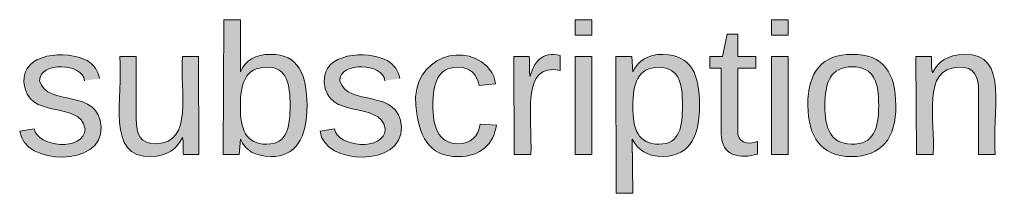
# Model space of a CAD drawing. Extents: x 3 to 1760, y 20 to 1040.
# Drawn here: x 382.3 to 464.9, y 319.1 to 333.6 of the extents above; entities that cross this region are included whole.
import ezdxf

# ---------------------------------------------------------------- set-up
doc = ezdxf.new("R2010")
doc.units = 0
doc.header["$MEASUREMENT"] = 0
doc.layers.add('Layer 1', color=7, linetype='Continuous', lineweight=0)

# ---------------------------------------------------------------- blocks, each defined once
blk = doc.blocks.new('Block_132')
at = {"layer": 'Layer 1', "true_color": 0x282c33, "transparency": 33554687}
h = blk.add_hatch(color=250, dxfattribs=at)
h.dxf.hatch_style = 2
edge = h.paths.add_edge_path()
edge.add_spline(control_points=[(403.242, 330.718), (405.532, 330.718), (406.223, 329.033), (406.266, 326.483), (406.266, 323.632), (405.273, 322.162), (403.242, 322.162), (401.902, 322.206), (401.124, 322.638), (400.692, 323.632), (400.692, 323.632), (400.606, 322.335), (400.606, 322.335), (400.606, 322.335), (399.266, 322.335), (399.266, 322.335), (399.266, 322.335), (399.31, 333.613), (399.31, 333.613), (399.31, 333.613), (400.692, 333.613), (400.692, 333.613), (400.692, 333.613), (400.692, 329.249), (400.692, 329.249), (401.124, 330.243), (401.902, 330.718), (403.242, 330.718)], knot_values=[0, 0, 0, 0, 1, 1, 1, 2, 2, 2, 3, 3, 3, 4, 4, 4, 5, 5, 5, 6, 6, 6, 7, 7, 7, 8, 8, 8, 9, 9, 9, 9], degree=3, periodic=0)
edge = h.paths.add_edge_path()
edge.add_spline(control_points=[(402.896, 323.199), (404.624, 323.199), (404.841, 324.669), (404.841, 326.44), (404.841, 328.169), (404.624, 329.681), (402.896, 329.638), (401.081, 329.638), (400.692, 328.255), (400.692, 326.354), (400.692, 324.496), (401.124, 323.199), (402.896, 323.199)], knot_values=[0, 0, 0, 0, 1, 1, 1, 2, 2, 2, 3, 3, 3, 4, 4, 4, 4], degree=3, periodic=0)
edge.add_line((402.896, 323.199), (402.896, 323.199))
h = blk.add_hatch(color=250, dxfattribs=at)
h.dxf.hatch_style = 2
edge = h.paths.add_edge_path()
edge.add_spline(control_points=[(428.649, 332.317), (428.649, 332.317), (428.649, 333.613), (428.649, 333.613), (428.649, 333.613), (430.032, 333.613), (430.032, 333.613), (430.032, 333.613), (430.032, 332.317), (430.032, 332.317), (430.032, 332.317), (428.649, 332.317), (428.649, 332.317)], knot_values=[0, 0, 0, 0, 1, 1, 1, 2, 2, 2, 3, 3, 3, 4, 4, 4, 4], degree=3, periodic=0)
edge = h.paths.add_edge_path()
edge.add_spline(control_points=[(428.649, 322.335), (428.649, 322.335), (428.649, 330.545), (428.649, 330.545), (428.649, 330.545), (430.032, 330.545), (430.032, 330.545), (430.032, 330.545), (430.032, 322.335), (430.032, 322.335), (430.032, 322.335), (428.649, 322.335), (428.649, 322.335)], knot_values=[0, 0, 0, 0, 1, 1, 1, 2, 2, 2, 3, 3, 3, 4, 4, 4, 4], degree=3, periodic=0)
edge.add_line((428.649, 322.335), (428.649, 322.335))
h = blk.add_hatch(color=250, dxfattribs=at)
h.dxf.hatch_style = 2
edge = h.paths.add_edge_path()
edge.add_spline(control_points=[(445.026, 332.317), (445.026, 332.317), (445.026, 333.613), (445.026, 333.613), (445.026, 333.613), (446.408, 333.613), (446.408, 333.613), (446.408, 333.613), (446.408, 332.317), (446.408, 332.317), (446.408, 332.317), (445.026, 332.317), (445.026, 332.317)], knot_values=[0, 0, 0, 0, 1, 1, 1, 2, 2, 2, 3, 3, 3, 4, 4, 4, 4], degree=3, periodic=0)
edge = h.paths.add_edge_path()
edge.add_spline(control_points=[(445.026, 322.335), (445.026, 322.335), (445.026, 330.545), (445.026, 330.545), (445.026, 330.545), (446.408, 330.545), (446.408, 330.545), (446.408, 330.545), (446.408, 322.335), (446.408, 322.335), (446.408, 322.335), (445.026, 322.335), (445.026, 322.335)], knot_values=[0, 0, 0, 0, 1, 1, 1, 2, 2, 2, 3, 3, 3, 4, 4, 4, 4], degree=3, periodic=0)
edge.add_line((445.026, 322.335), (445.026, 322.335))
h = blk.add_hatch(color=250, dxfattribs=at)
h.dxf.hatch_style = 2
edge = h.paths.add_edge_path()
edge.add_spline(control_points=[(442.217, 324.366), (442.131, 323.329), (442.995, 323.113), (443.859, 323.416), (443.859, 323.416), (443.859, 322.378), (443.859, 322.378), (442.433, 321.946), (440.834, 322.162), (440.834, 324.064), (440.834, 324.064), (440.834, 329.551), (440.834, 329.551), (440.834, 329.551), (439.884, 329.551), (439.884, 329.551), (439.884, 329.551), (439.884, 330.545), (439.884, 330.545), (439.884, 330.545), (440.921, 330.545), (440.921, 330.545), (440.921, 330.545), (441.31, 332.403), (441.31, 332.403), (441.31, 332.403), (442.217, 332.403), (442.217, 332.403), (442.217, 332.403), (442.217, 330.545), (442.217, 330.545), (442.217, 330.545), (443.729, 330.545), (443.729, 330.545), (443.729, 330.545), (443.729, 329.551), (443.729, 329.551), (443.729, 329.551), (442.217, 329.551), (442.217, 329.551), (442.217, 329.551), (442.217, 324.366), (442.217, 324.366)], knot_values=[0, 0, 0, 0, 1, 1, 1, 2, 2, 2, 3, 3, 3, 4, 4, 4, 5, 5, 5, 6, 6, 6, 7, 7, 7, 8, 8, 8, 9, 9, 9, 10, 10, 10, 11, 11, 11, 12, 12, 12, 13, 13, 13, 14, 14, 14, 14], degree=3, periodic=0)
edge.add_line((442.217, 324.366), (442.217, 324.366))
h = blk.add_hatch(color=250, dxfattribs=at)
h.dxf.hatch_style = 2
edge = h.paths.add_edge_path()
edge.add_spline(control_points=[(418.841, 329.638), (417.112, 329.638), (416.766, 328.212), (416.766, 326.483), (416.766, 324.755), (417.155, 323.243), (418.841, 323.243), (419.878, 323.243), (420.612, 323.848), (420.699, 324.885), (420.699, 324.885), (422.081, 324.798), (422.081, 324.798), (421.822, 323.199), (420.742, 322.162), (418.884, 322.162), (416.334, 322.162), (415.6, 323.934), (415.341, 326.44), (414.908, 330.459), (419.705, 332.101), (421.692, 329.206), (421.865, 328.903), (421.908, 328.601), (421.995, 328.255), (421.995, 328.255), (420.612, 328.125), (420.612, 328.125), (420.439, 329.033), (419.921, 329.638), (418.841, 329.638)], knot_values=[0, 0, 0, 0, 1, 1, 1, 2, 2, 2, 3, 3, 3, 4, 4, 4, 5, 5, 5, 6, 6, 6, 7, 7, 7, 8, 8, 8, 9, 9, 9, 10, 10, 10, 10], degree=3, periodic=0)
edge.add_line((418.841, 329.638), (418.841, 329.638))
h = blk.add_hatch(color=250, dxfattribs=at)
h.dxf.hatch_style = 2
edge = h.paths.add_edge_path()
edge.add_spline(control_points=[(387.686, 328.514), (387.557, 329.983), (383.97, 330.156), (383.927, 328.514), (384.575, 326.224), (388.896, 327.996), (389.069, 324.625), (389.242, 321.255), (382.587, 321.428), (382.285, 324.28), (382.285, 324.28), (383.495, 324.496), (383.495, 324.496), (383.668, 322.94), (387.686, 322.551), (387.729, 324.496), (387.297, 326.916), (382.847, 325.144), (382.631, 328.385), (382.458, 330.848), (386.174, 331.107), (387.902, 330.199), (388.421, 329.897), (388.81, 329.378), (388.939, 328.687)], knot_values=[0, 0, 0, 0, 1, 1, 1, 2, 2, 2, 3, 3, 3, 4, 4, 4, 5, 5, 5, 6, 6, 6, 7, 7, 7, 8, 8, 8, 8], degree=3, periodic=0)
edge.add_line((388.939, 328.687), (387.686, 328.514))
h = blk.add_hatch(color=250, dxfattribs=at)
h.dxf.hatch_style = 2
edge = h.paths.add_edge_path()
edge.add_spline(control_points=[(412.748, 328.514), (412.618, 329.983), (409.032, 330.156), (408.989, 328.514), (409.637, 326.224), (413.958, 327.996), (414.131, 324.625), (414.303, 321.255), (407.649, 321.428), (407.347, 324.28), (407.347, 324.28), (408.557, 324.496), (408.557, 324.496), (408.729, 322.94), (412.748, 322.551), (412.791, 324.496), (412.359, 326.916), (407.908, 325.144), (407.692, 328.385), (407.52, 330.848), (411.236, 331.107), (412.964, 330.199), (413.482, 329.897), (413.871, 329.378), (414.001, 328.687)], knot_values=[0, 0, 0, 0, 1, 1, 1, 2, 2, 2, 3, 3, 3, 4, 4, 4, 5, 5, 5, 6, 6, 6, 7, 7, 7, 8, 8, 8, 8], degree=3, periodic=0)
edge.add_line((414.001, 328.687), (412.748, 328.514))
h = blk.add_hatch(color=250, dxfattribs=at)
h.dxf.hatch_style = 2
edge = h.paths.add_edge_path()
edge.add_spline(control_points=[(427.396, 329.378), (424.026, 330.07), (425.106, 325.446), (424.933, 322.335), (424.933, 322.335), (423.55, 322.335), (423.55, 322.335), (423.55, 322.335), (423.507, 330.545), (423.507, 330.545), (423.507, 330.545), (424.803, 330.545), (424.803, 330.545), (424.847, 330.027), (424.76, 329.292), (424.89, 328.86), (425.149, 330.027), (425.884, 330.977), (427.396, 330.632), (427.396, 330.632), (427.396, 329.378), (427.396, 329.378)], knot_values=[0, 0, 0, 0, 1, 1, 1, 2, 2, 2, 3, 3, 3, 4, 4, 4, 5, 5, 5, 6, 6, 6, 7, 7, 7, 7], degree=3, periodic=0)
edge.add_line((427.396, 329.378), (427.396, 329.378))
h = blk.add_hatch(color=250, dxfattribs=at)
h.dxf.hatch_style = 2
edge = h.paths.add_edge_path()
edge.add_spline(control_points=[(435.995, 330.718), (438.371, 330.675), (439.02, 328.946), (439.02, 326.483), (439.02, 324.02), (438.328, 322.249), (435.995, 322.162), (434.655, 322.162), (433.878, 322.724), (433.402, 323.632), (433.402, 323.632), (433.445, 319.095), (433.445, 319.095), (433.445, 319.095), (432.063, 319.095), (432.063, 319.095), (432.063, 319.095), (432.02, 330.545), (432.02, 330.545), (432.02, 330.545), (433.359, 330.545), (433.359, 330.545), (433.359, 330.545), (433.445, 329.249), (433.445, 329.249), (433.878, 330.156), (434.655, 330.718), (435.995, 330.718)], knot_values=[0, 0, 0, 0, 1, 1, 1, 2, 2, 2, 3, 3, 3, 4, 4, 4, 5, 5, 5, 6, 6, 6, 7, 7, 7, 8, 8, 8, 9, 9, 9, 9], degree=3, periodic=0)
edge = h.paths.add_edge_path()
edge.add_spline(control_points=[(435.649, 323.199), (437.378, 323.199), (437.594, 324.669), (437.594, 326.44), (437.594, 328.212), (437.334, 329.595), (435.649, 329.638), (433.834, 329.638), (433.445, 328.255), (433.445, 326.354), (433.445, 324.496), (433.878, 323.199), (435.649, 323.199)], knot_values=[0, 0, 0, 0, 1, 1, 1, 2, 2, 2, 3, 3, 3, 4, 4, 4, 4], degree=3, periodic=0)
edge.add_line((435.649, 323.199), (435.649, 323.199))
h = blk.add_hatch(color=250, dxfattribs=at)
h.dxf.hatch_style = 2
edge = h.paths.add_edge_path()
edge.add_spline(control_points=[(451.723, 330.718), (454.402, 330.761), (455.396, 329.119), (455.396, 326.44), (455.439, 323.718), (454.229, 322.162), (451.68, 322.162), (449.131, 322.162), (448.094, 323.848), (448.05, 326.44), (448.05, 329.292), (449.26, 330.718), (451.723, 330.718)], knot_values=[0, 0, 0, 0, 1, 1, 1, 2, 2, 2, 3, 3, 3, 4, 4, 4, 4], degree=3, periodic=0)
edge = h.paths.add_edge_path()
edge.add_spline(control_points=[(451.68, 323.199), (453.581, 323.156), (453.97, 324.539), (453.97, 326.44), (453.97, 328.298), (453.624, 329.681), (451.766, 329.681), (449.908, 329.681), (449.476, 328.298), (449.476, 326.44), (449.476, 324.582), (449.908, 323.243), (451.68, 323.199)], knot_values=[0, 0, 0, 0, 1, 1, 1, 2, 2, 2, 3, 3, 3, 4, 4, 4, 4], degree=3, periodic=0)
edge.add_line((451.68, 323.199), (451.68, 323.199))
h = blk.add_hatch(color=250, dxfattribs=at)
h.dxf.hatch_style = 2
edge = h.paths.add_edge_path()
edge.add_spline(control_points=[(461.1, 330.718), (464.945, 330.891), (463.39, 325.706), (463.692, 322.335), (463.692, 322.335), (462.31, 322.335), (462.31, 322.335), (462.31, 322.335), (462.31, 327.564), (462.31, 327.564), (462.31, 328.903), (461.964, 329.681), (460.624, 329.638), (457.513, 329.551), (458.723, 325.23), (458.507, 322.335), (458.507, 322.335), (457.124, 322.335), (457.124, 322.335), (457.124, 322.335), (457.081, 330.545), (457.081, 330.545), (457.081, 330.545), (458.378, 330.545), (458.378, 330.545), (458.421, 330.113), (458.334, 329.508), (458.464, 329.162), (458.939, 330.113), (459.717, 330.675), (461.1, 330.718)], knot_values=[0, 0, 0, 0, 1, 1, 1, 2, 2, 2, 3, 3, 3, 4, 4, 4, 5, 5, 5, 6, 6, 6, 7, 7, 7, 8, 8, 8, 9, 9, 9, 10, 10, 10, 10], degree=3, periodic=0)
edge.add_line((461.1, 330.718), (461.1, 330.718))
h = blk.add_hatch(color=250, dxfattribs=at)
h.dxf.hatch_style = 2
edge = h.paths.add_edge_path()
edge.add_spline(control_points=[(393.26, 322.162), (389.415, 321.99), (390.927, 327.175), (390.624, 330.545), (390.624, 330.545), (392.007, 330.545), (392.007, 330.545), (392.007, 330.545), (392.007, 325.36), (392.007, 325.36), (392.007, 324.02), (392.31, 323.199), (393.692, 323.243), (396.803, 323.329), (395.637, 327.607), (395.853, 330.545), (395.853, 330.545), (397.192, 330.545), (397.192, 330.545), (397.192, 330.545), (397.236, 322.335), (397.236, 322.335), (397.236, 322.335), (395.939, 322.335), (395.939, 322.335), (395.896, 322.767), (395.982, 323.416), (395.853, 323.761), (395.378, 322.811), (394.643, 322.206), (393.26, 322.162)], knot_values=[0, 0, 0, 0, 1, 1, 1, 2, 2, 2, 3, 3, 3, 4, 4, 4, 5, 5, 5, 6, 6, 6, 7, 7, 7, 8, 8, 8, 9, 9, 9, 10, 10, 10, 10], degree=3, periodic=0)
edge.add_line((393.26, 322.162), (393.26, 322.162))
at = {"layer": 'Layer 1'}
for points, knots in [([(403.242, 330.718), (405.532, 330.718), (406.223, 329.033), (406.266, 326.483), (406.266, 323.632), (405.273, 322.162), (403.242, 322.162), (401.902, 322.206), (401.124, 322.638), (400.692, 323.632), (400.692, 323.632), (400.606, 322.335), (400.606, 322.335), (400.606, 322.335), (399.266, 322.335), (399.266, 322.335), (399.266, 322.335), (399.31, 333.613), (399.31, 333.613), (399.31, 333.613), (400.692, 333.613), (400.692, 333.613), (400.692, 333.613), (400.692, 329.249), (400.692, 329.249), (401.124, 330.243), (401.902, 330.718), (403.242, 330.718)], [0, 0, 0, 0, 1, 1, 1, 2, 2, 2, 3, 3, 3, 4, 4, 4, 5, 5, 5, 6, 6, 6, 7, 7, 7, 8, 8, 8, 9, 9, 9, 9]), ([(428.649, 332.317), (428.649, 332.317), (428.649, 333.613), (428.649, 333.613), (428.649, 333.613), (430.032, 333.613), (430.032, 333.613), (430.032, 333.613), (430.032, 332.317), (430.032, 332.317), (430.032, 332.317), (428.649, 332.317), (428.649, 332.317)], [0, 0, 0, 0, 1, 1, 1, 2, 2, 2, 3, 3, 3, 4, 4, 4, 4]), ([(445.026, 332.317), (445.026, 332.317), (445.026, 333.613), (445.026, 333.613), (445.026, 333.613), (446.408, 333.613), (446.408, 333.613), (446.408, 333.613), (446.408, 332.317), (446.408, 332.317), (446.408, 332.317), (445.026, 332.317), (445.026, 332.317)], [0, 0, 0, 0, 1, 1, 1, 2, 2, 2, 3, 3, 3, 4, 4, 4, 4]), ([(442.217, 324.366), (442.131, 323.329), (442.995, 323.113), (443.859, 323.416), (443.859, 323.416), (443.859, 322.378), (443.859, 322.378), (442.433, 321.946), (440.834, 322.162), (440.834, 324.064), (440.834, 324.064), (440.834, 329.551), (440.834, 329.551), (440.834, 329.551), (439.884, 329.551), (439.884, 329.551), (439.884, 329.551), (439.884, 330.545), (439.884, 330.545), (439.884, 330.545), (440.921, 330.545), (440.921, 330.545), (440.921, 330.545), (441.31, 332.403), (441.31, 332.403), (441.31, 332.403), (442.217, 332.403), (442.217, 332.403), (442.217, 332.403), (442.217, 330.545), (442.217, 330.545), (442.217, 330.545), (443.729, 330.545), (443.729, 330.545), (443.729, 330.545), (443.729, 329.551), (443.729, 329.551), (443.729, 329.551), (442.217, 329.551), (442.217, 329.551), (442.217, 329.551), (442.217, 324.366), (442.217, 324.366)], [0, 0, 0, 0, 1, 1, 1, 2, 2, 2, 3, 3, 3, 4, 4, 4, 5, 5, 5, 6, 6, 6, 7, 7, 7, 8, 8, 8, 9, 9, 9, 10, 10, 10, 11, 11, 11, 12, 12, 12, 13, 13, 13, 14, 14, 14, 14]), ([(418.841, 329.638), (417.112, 329.638), (416.766, 328.212), (416.766, 326.483), (416.766, 324.755), (417.155, 323.243), (418.841, 323.243), (419.878, 323.243), (420.612, 323.848), (420.699, 324.885), (420.699, 324.885), (422.081, 324.798), (422.081, 324.798), (421.822, 323.199), (420.742, 322.162), (418.884, 322.162), (416.334, 322.162), (415.6, 323.934), (415.341, 326.44), (414.908, 330.459), (419.705, 332.101), (421.692, 329.206), (421.865, 328.903), (421.908, 328.601), (421.995, 328.255), (421.995, 328.255), (420.612, 328.125), (420.612, 328.125), (420.439, 329.033), (419.921, 329.638), (418.841, 329.638)], [0, 0, 0, 0, 1, 1, 1, 2, 2, 2, 3, 3, 3, 4, 4, 4, 5, 5, 5, 6, 6, 6, 7, 7, 7, 8, 8, 8, 9, 9, 9, 10, 10, 10, 10]), ([(387.686, 328.514), (387.557, 329.983), (383.97, 330.156), (383.927, 328.514), (384.575, 326.224), (388.896, 327.996), (389.069, 324.625), (389.242, 321.255), (382.587, 321.428), (382.285, 324.28), (382.285, 324.28), (383.495, 324.496), (383.495, 324.496), (383.668, 322.94), (387.686, 322.551), (387.729, 324.496), (387.297, 326.916), (382.847, 325.144), (382.631, 328.385), (382.458, 330.848), (386.174, 331.107), (387.902, 330.199), (388.421, 329.897), (388.81, 329.378), (388.939, 328.687)], [0, 0, 0, 0, 1, 1, 1, 2, 2, 2, 3, 3, 3, 4, 4, 4, 5, 5, 5, 6, 6, 6, 7, 7, 7, 8, 8, 8, 8]), ([(412.748, 328.514), (412.618, 329.983), (409.032, 330.156), (408.989, 328.514), (409.637, 326.224), (413.958, 327.996), (414.131, 324.625), (414.303, 321.255), (407.649, 321.428), (407.347, 324.28), (407.347, 324.28), (408.557, 324.496), (408.557, 324.496), (408.729, 322.94), (412.748, 322.551), (412.791, 324.496), (412.359, 326.916), (407.908, 325.144), (407.692, 328.385), (407.52, 330.848), (411.236, 331.107), (412.964, 330.199), (413.482, 329.897), (413.871, 329.378), (414.001, 328.687)], [0, 0, 0, 0, 1, 1, 1, 2, 2, 2, 3, 3, 3, 4, 4, 4, 5, 5, 5, 6, 6, 6, 7, 7, 7, 8, 8, 8, 8]), ([(427.396, 329.378), (424.026, 330.07), (425.106, 325.446), (424.933, 322.335), (424.933, 322.335), (423.55, 322.335), (423.55, 322.335), (423.55, 322.335), (423.507, 330.545), (423.507, 330.545), (423.507, 330.545), (424.803, 330.545), (424.803, 330.545), (424.847, 330.027), (424.76, 329.292), (424.89, 328.86), (425.149, 330.027), (425.884, 330.977), (427.396, 330.632), (427.396, 330.632), (427.396, 329.378), (427.396, 329.378)], [0, 0, 0, 0, 1, 1, 1, 2, 2, 2, 3, 3, 3, 4, 4, 4, 5, 5, 5, 6, 6, 6, 7, 7, 7, 7]), ([(435.995, 330.718), (438.371, 330.675), (439.02, 328.946), (439.02, 326.483), (439.02, 324.02), (438.328, 322.249), (435.995, 322.162), (434.655, 322.162), (433.878, 322.724), (433.402, 323.632), (433.402, 323.632), (433.445, 319.095), (433.445, 319.095), (433.445, 319.095), (432.063, 319.095), (432.063, 319.095), (432.063, 319.095), (432.02, 330.545), (432.02, 330.545), (432.02, 330.545), (433.359, 330.545), (433.359, 330.545), (433.359, 330.545), (433.445, 329.249), (433.445, 329.249), (433.878, 330.156), (434.655, 330.718), (435.995, 330.718)], [0, 0, 0, 0, 1, 1, 1, 2, 2, 2, 3, 3, 3, 4, 4, 4, 5, 5, 5, 6, 6, 6, 7, 7, 7, 8, 8, 8, 9, 9, 9, 9]), ([(451.723, 330.718), (454.402, 330.761), (455.396, 329.119), (455.396, 326.44), (455.439, 323.718), (454.229, 322.162), (451.68, 322.162), (449.131, 322.162), (448.094, 323.848), (448.05, 326.44), (448.05, 329.292), (449.26, 330.718), (451.723, 330.718)], [0, 0, 0, 0, 1, 1, 1, 2, 2, 2, 3, 3, 3, 4, 4, 4, 4]), ([(461.1, 330.718), (464.945, 330.891), (463.39, 325.706), (463.692, 322.335), (463.692, 322.335), (462.31, 322.335), (462.31, 322.335), (462.31, 322.335), (462.31, 327.564), (462.31, 327.564), (462.31, 328.903), (461.964, 329.681), (460.624, 329.638), (457.513, 329.551), (458.723, 325.23), (458.507, 322.335), (458.507, 322.335), (457.124, 322.335), (457.124, 322.335), (457.124, 322.335), (457.081, 330.545), (457.081, 330.545), (457.081, 330.545), (458.378, 330.545), (458.378, 330.545), (458.421, 330.113), (458.334, 329.508), (458.464, 329.162), (458.939, 330.113), (459.717, 330.675), (461.1, 330.718)], [0, 0, 0, 0, 1, 1, 1, 2, 2, 2, 3, 3, 3, 4, 4, 4, 5, 5, 5, 6, 6, 6, 7, 7, 7, 8, 8, 8, 9, 9, 9, 10, 10, 10, 10]), ([(393.26, 322.162), (389.415, 321.99), (390.927, 327.175), (390.624, 330.545), (390.624, 330.545), (392.007, 330.545), (392.007, 330.545), (392.007, 330.545), (392.007, 325.36), (392.007, 325.36), (392.007, 324.02), (392.31, 323.199), (393.692, 323.243), (396.803, 323.329), (395.637, 327.607), (395.853, 330.545), (395.853, 330.545), (397.192, 330.545), (397.192, 330.545), (397.192, 330.545), (397.236, 322.335), (397.236, 322.335), (397.236, 322.335), (395.939, 322.335), (395.939, 322.335), (395.896, 322.767), (395.982, 323.416), (395.853, 323.761), (395.378, 322.811), (394.643, 322.206), (393.26, 322.162)], [0, 0, 0, 0, 1, 1, 1, 2, 2, 2, 3, 3, 3, 4, 4, 4, 5, 5, 5, 6, 6, 6, 7, 7, 7, 8, 8, 8, 9, 9, 9, 10, 10, 10, 10]), ([(428.649, 322.335), (428.649, 322.335), (428.649, 330.545), (428.649, 330.545), (428.649, 330.545), (430.032, 330.545), (430.032, 330.545), (430.032, 330.545), (430.032, 322.335), (430.032, 322.335), (430.032, 322.335), (428.649, 322.335), (428.649, 322.335)], [0, 0, 0, 0, 1, 1, 1, 2, 2, 2, 3, 3, 3, 4, 4, 4, 4]), ([(445.026, 322.335), (445.026, 322.335), (445.026, 330.545), (445.026, 330.545), (445.026, 330.545), (446.408, 330.545), (446.408, 330.545), (446.408, 330.545), (446.408, 322.335), (446.408, 322.335), (446.408, 322.335), (445.026, 322.335), (445.026, 322.335)], [0, 0, 0, 0, 1, 1, 1, 2, 2, 2, 3, 3, 3, 4, 4, 4, 4]), ([(402.896, 323.199), (404.624, 323.199), (404.841, 324.669), (404.841, 326.44), (404.841, 328.169), (404.624, 329.681), (402.896, 329.638), (401.081, 329.638), (400.692, 328.255), (400.692, 326.354), (400.692, 324.496), (401.124, 323.199), (402.896, 323.199)], [0, 0, 0, 0, 1, 1, 1, 2, 2, 2, 3, 3, 3, 4, 4, 4, 4]), ([(435.649, 323.199), (437.378, 323.199), (437.594, 324.669), (437.594, 326.44), (437.594, 328.212), (437.334, 329.595), (435.649, 329.638), (433.834, 329.638), (433.445, 328.255), (433.445, 326.354), (433.445, 324.496), (433.878, 323.199), (435.649, 323.199)], [0, 0, 0, 0, 1, 1, 1, 2, 2, 2, 3, 3, 3, 4, 4, 4, 4]), ([(451.68, 323.199), (453.581, 323.156), (453.97, 324.539), (453.97, 326.44), (453.97, 328.298), (453.624, 329.681), (451.766, 329.681), (449.908, 329.681), (449.476, 328.298), (449.476, 326.44), (449.476, 324.582), (449.908, 323.243), (451.68, 323.199)], [0, 0, 0, 0, 1, 1, 1, 2, 2, 2, 3, 3, 3, 4, 4, 4, 4])]:
    blk.add_open_spline(points, degree=3, knots=knots, dxfattribs=at)
blk = doc.blocks.new('Block_131')
at = {"layer": 'Layer 1'}
blk.add_blockref('Block_132', (0, 0), dxfattribs=at)
blk = doc.blocks.new('Block_0')
at = {"layer": 'Layer 1'}
blk.add_blockref('Block_131', (0, 0), dxfattribs=at)

msp = doc.modelspace()

# ---------------------------------------------------------------- block references
at = {"layer": 'Layer 1'}
msp.add_blockref('Block_0', (0, 0), dxfattribs=at)

doc.saveas('drawing.dxf')
